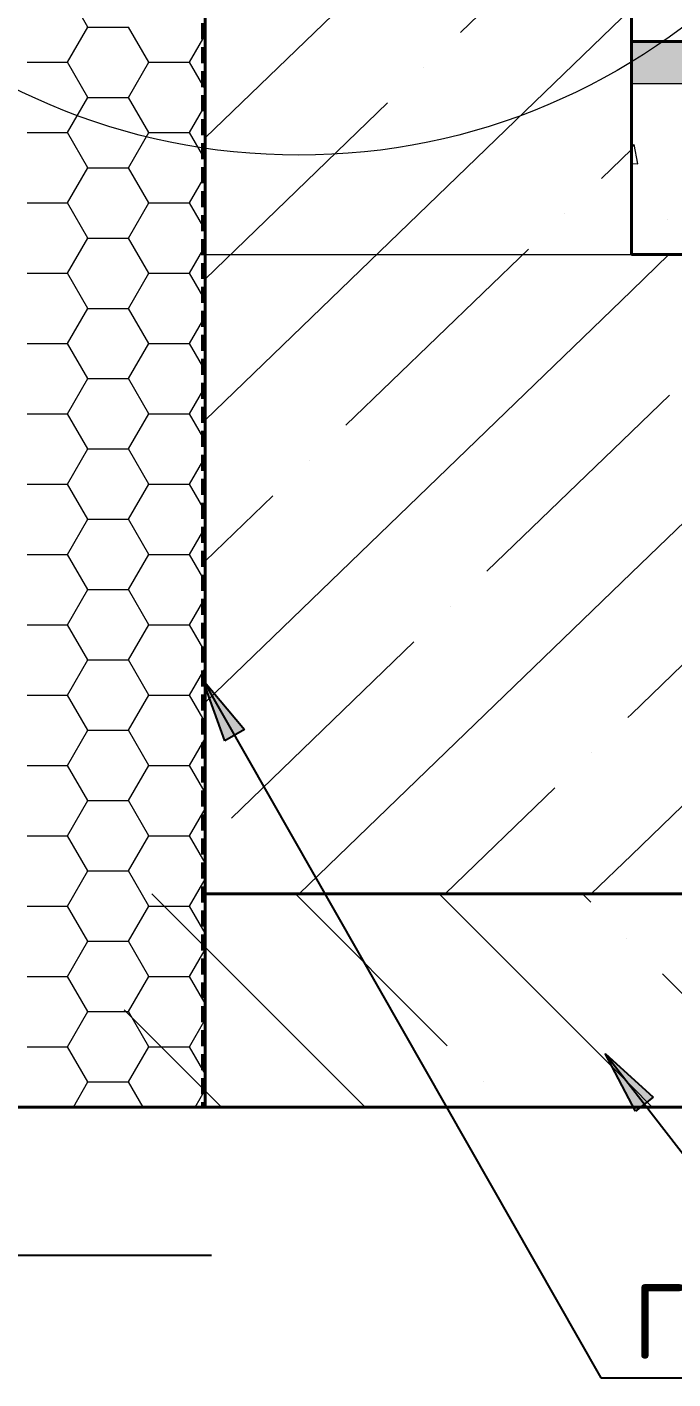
# Model space of a CAD drawing. Header units: millimetres. Extents: x -3689 to 2883575, y -702957 to -604547.
# Drawn here: x 2756550 to 2756854, y -676523 to -675889 of the extents above; entities that cross this region are included whole.
import ezdxf

# ---------------------------------------------------------------- set-up
doc = ezdxf.new("R2010")
doc.units = ezdxf.units.MM
doc.linetypes.add('DASHED2', pattern=[0.375, 0.25, -0.125])
for name, color, linetype, lineweight in [('_PP_Hatch', 9, 'Continuous', 9), ('_PP_Primary Line Continuous', 3, 'Continuous', 40), ('_Выноска', 7, 'Continuous', 15), ('Гидроизоляция монолита', 30, 'DASHED2', 50), ('Штрих Бетон неармированный', 7, 'Continuous', 15), ('Штрих Мин. Вата', 40, 'Continuous', 15)]:
    doc.layers.add(name, color=color, linetype=linetype, lineweight=lineweight)
doc.styles.add('GOST-2.304_Type-B', font='GOST_Common.ttf')
doc.linetypes.add('зигзаг', pattern='A,0.00254,-5.08,[131,ltypeshp.shx,S=5.08,R=0,X=-5.08,Y=0],-10.16,[131,ltypeshp.shx,S=5.08,R=180,X=5.08,Y=0],-5.08', length=20.32254)

msp = doc.modelspace()

# ---------------------------------------------------------------- hatches: boundary and pattern name
for points in [[(2756633.0086, -676194.7696), (2756652.46, -676218.2137), (2756643.2686, -676223.4526)], [(2756821.7261, -676370.22), (2756844.2892, -676390.6866), (2756835.9285, -676397.1694)]]:
    msp.add_hatch(color=7).paths.add_polyline_path(points, flags=0)
at = {"layer": '_Выноска'}
h = msp.add_hatch(color=7, dxfattribs=at)
h.dxf.hatch_style = 1
h.paths.add_polyline_path([(2756834.0086, -675895.2696), (2757290.5339, -675895.2696), (2757290.5339, -675915.2696), (2756834.0086, -675915.2696)])

# ---------------------------------------------------------------- linework, layer by layer
at = {"color": 7}
for p, q in [((2756633.0086, -676194.7696), (2756819.7252, -676522.355)), ((2756633.0086, -676194.7696), (2756652.46, -676218.2137)), ((2756643.2686, -676223.4526), (2756633.0086, -676194.7696)), ((2756652.46, -676218.2137), (2756643.2686, -676223.4526)), ((2756821.7261, -676370.22), (2756895.0235, -676464.7507)), ((2756821.7261, -676370.22), (2756844.2892, -676390.6866)), ((2756835.9285, -676397.1694), (2756821.7261, -676370.22)), ((2756844.2892, -676390.6866), (2756835.9285, -676397.1694)), ((2756297.4943, -676464.7507), (2756636.9791, -676464.7507)), ((2756819.7252, -676522.355), (2757169.9752, -676522.355)), ((2756819.7252, -676522.355), (2757293.0586, -676522.355))]:
    msp.add_line(p, q, dxfattribs=at)
at = {"layer": '_PP_Hatch', "color": 7, "ltscale": 10}
msp.add_line((2756634.0086, -675595.2696), (2756634.0086, -675995.2696), dxfattribs=at)
at = {"layer": '_PP_Hatch', "color": 7, "linetype": 'Continuous', "ltscale": 10}
for p, q in [((2756634.0086, -675940.5848), (2756834.0086, -675747.4471)), ((2756753.8156, -675891.0952), (2756834.0086, -675813.6537)), ((2756634.0086, -676072.9979), (2756834.0086, -675879.8602)), ((2756736.6864, -675907.6367), (2756736.6864, -675907.6367)), ((2756634.0086, -676006.7914), (2756719.5571, -675924.1783)), ((2756819.9818, -675959.6123), (2756834.0086, -675946.0667)), ((2756802.8526, -675976.1538), (2756802.8526, -675976.1538)), ((2756700.0769, -676075.4031), (2756785.7233, -675992.6954)), ((2756834.0086, -676012.2733), (2756851.6165, -675995.2696)), ((2756834.0086, -676144.6863), (2756988.7342, -675995.2696)), ((2756834.0086, -676277.0994), (2757125.852, -675995.2696)), ((2756634.0086, -676205.411), (2756834.0086, -676012.2733)), ((2756834.0086, -676078.4798), (2756851.8895, -676061.2125)), ((2756766.2431, -676143.9203), (2756834.0086, -676078.4798)), ((2756682.9476, -676091.9447), (2756682.9476, -676091.9447)), ((2756634.0086, -676139.2045), (2756665.8183, -676108.4862)), ((2756834.0086, -676210.8929), (2756918.0557, -676129.7296)), ((2756678.0751, -676295.2696), (2756834.0086, -676144.6863)), ((2756749.1138, -676160.4618), (2756749.1138, -676160.4618)), ((2756646.3381, -676259.7111), (2756731.9845, -676177.0034)), ((2756832.4093, -676212.4374), (2756834.0086, -676210.8929)), ((2756815.28, -676228.9789), (2756815.28, -676228.9789)), ((2756746.6341, -676295.2696), (2756798.1507, -676245.5205)), ((2756815.1929, -676295.2696), (2756834.0086, -676277.0994)), ((2756709.0603, -676395.2696), (2756609.0603, -676295.2696)), ((2756747.645, -676366.5024), (2756676.4122, -676295.2696)), ((2756834.0086, -676385.5141), (2756743.7641, -676295.2696)), ((2756814.9969, -676299.1505), (2756811.116, -676295.2696)), ((2756831.8349, -676315.9884), (2756831.8349, -676315.9884)), ((2756911.116, -676395.2696), (2756848.6729, -676332.8264)), ((2756641.7084, -676395.2696), (2756596.1032, -676349.6644)), ((2756764.483, -676383.3404), (2756764.483, -676383.3404)), ((2756843.7641, -676395.2696), (2756834.0086, -676385.5141))]:
    msp.add_line(p, q, dxfattribs=at)
at = {"layer": '_PP_Primary Line Continuous', "color": 7, "ltscale": 10}
for p, q in [((2756634.0086, -675595.2696), (2756634.0086, -675995.2696)), ((2756834.0086, -675995.2696), (2756834.0086, -675595.2696)), ((2756634.0086, -675859.2696), (2756634.0086, -676395.2696)), ((2756634.0086, -675995.2696), (2756634.0086, -675995.2696)), ((2756634.0086, -675995.2696), (2756634.0086, -676295.2696)), ((2757290.5339, -675995.2696), (2756834.0086, -675995.2696)), ((2756634.0086, -676295.2696), (2757290.5339, -676295.2696)), ((2756131.4019, -676395.2696), (2757290.5339, -676395.2696)), ((2756634.0086, -676395.2696), (2756131.4019, -676395.2696))]:
    msp.add_line(p, q, dxfattribs=at)
at = {"layer": '_PP_Primary Line Continuous', "color": 7}
for p, q in [((2756834.0086, -675995.2696), (2756834.0086, -675895.2696)), ((2756834.0086, -675895.2696), (2757290.5339, -675895.2696)), ((2757290.5339, -675995.2696), (2756834.0086, -675995.2696))]:
    msp.add_line(p, q, dxfattribs=at)
at = {"layer": '_Выноска', "color": 7}
for p, q in [((2756834.0086, -675895.2696), (2757290.5339, -675895.2696)), ((2756834.0086, -675915.2696), (2756834.0086, -675895.2696)), ((2757290.5339, -675915.2696), (2756834.0086, -675915.2696))]:
    msp.add_line(p, q, dxfattribs=at)
at = {"layer": '_Выноска', "color": 7, "linetype": 'зигзаг'}
msp.add_line((2756634.0086, -675995.2696), (2756834.0086, -675995.2696), dxfattribs=at)
at = {"layer": '_Выноска', "color": 7}
msp.add_circle((2756678.0617, -675648.6609), 300, dxfattribs=at)
at = {"layer": 'Гидроизоляция монолита', "color": 7, "ltscale": 30}
msp.add_line((2756633.0086, -675594.2696), (2756633.0086, -676395.2696), dxfattribs=at)
at = {"layer": 'Штрих Бетон неармированный', "color": 7, "linetype": 'Continuous'}
for p, q in [((2756834.0086, -675945.2574), (2756835.3269, -675943.6864)), ((2756836.9761, -675952.7677), (2756835.3021, -675943.6925)), ((2756834.0086, -675952.5013), (2756837.0008, -675952.7631)), ((2756850.8435, -675978.9638), (2756850.8435, -675978.9638))]:
    msp.add_line(p, q, dxfattribs=at)
at = {"layer": 'Штрих Мин. Вата', "color": 7, "linetype": 'Continuous'}
for p, q in [((2756579.0456, -675888.5532), (2756569.5206, -675872.0554)), ((2756569.5207, -675905.0509), (2756579.0457, -675888.5531)), ((2756579.0458, -675888.5532), (2756598.0958, -675888.5532)), ((2756607.6206, -675905.051), (2756598.0956, -675888.5532)), ((2756626.6707, -675905.0509), (2756634.0086, -675892.3413)), ((2756550.4708, -675905.051), (2756569.5208, -675905.051)), ((2756579.0456, -675921.5488), (2756569.5206, -675905.051)), ((2756598.0957, -675921.5487), (2756607.6207, -675905.0509)), ((2756607.6208, -675905.051), (2756626.6708, -675905.051)), ((2756634.0086, -675917.7608), (2756626.6706, -675905.051)), ((2756569.5207, -675938.0464), (2756579.0457, -675921.5487)), ((2756579.0458, -675921.5488), (2756598.0958, -675921.5488)), ((2756607.6206, -675938.0466), (2756598.0956, -675921.5488)), ((2756626.6707, -675938.0464), (2756634.0086, -675925.3368)), ((2756550.4708, -675938.0466), (2756569.5208, -675938.0466)), ((2756579.0456, -675954.5443), (2756569.5206, -675938.0466)), ((2756598.0957, -675954.5442), (2756607.6207, -675938.0464)), ((2756607.6208, -675938.0466), (2756626.6708, -675938.0466)), ((2756634.0086, -675950.7564), (2756626.6706, -675938.0466)), ((2756569.5207, -675971.042), (2756579.0457, -675954.5442)), ((2756579.0458, -675954.5444), (2756598.0958, -675954.5444)), ((2756607.6206, -675971.0421), (2756598.0956, -675954.5443)), ((2756626.6707, -675971.042), (2756634.0086, -675958.3324)), ((2756550.4708, -675971.0422), (2756569.5208, -675971.0422)), ((2756579.0456, -675987.5399), (2756569.5206, -675971.0421)), ((2756598.0957, -675987.5398), (2756607.6207, -675971.042)), ((2756607.6208, -675971.0422), (2756626.6708, -675971.0422)), ((2756634.0086, -675983.7519), (2756626.6706, -675971.0421)), ((2756569.5207, -676004.0376), (2756579.0457, -675987.5398)), ((2756579.0458, -675987.54), (2756598.0958, -675987.54)), ((2756607.6206, -676004.0377), (2756598.0956, -675987.5399)), ((2756626.6707, -676004.0376), (2756634.0086, -675991.328)), ((2756550.4708, -676004.0377), (2756569.5208, -676004.0377)), ((2756579.0456, -676020.5355), (2756569.5206, -676004.0377)), ((2756598.0957, -676020.5354), (2756607.6207, -676004.0376)), ((2756607.6208, -676004.0377), (2756626.6708, -676004.0377)), ((2756634.0086, -676016.7475), (2756626.6706, -676004.0377)), ((2756569.5207, -676037.0331), (2756579.0457, -676020.5354)), ((2756579.0458, -676020.5355), (2756598.0958, -676020.5355)), ((2756607.6206, -676037.0333), (2756598.0956, -676020.5355)), ((2756626.6707, -676037.0331), (2756634.0086, -676024.3235)), ((2756550.4708, -676037.0333), (2756569.5208, -676037.0333)), ((2756579.0456, -676053.531), (2756569.5206, -676037.0333)), ((2756598.0957, -676053.5309), (2756607.6207, -676037.0331)), ((2756607.6208, -676037.0333), (2756626.6708, -676037.0333)), ((2756634.0086, -676049.7431), (2756626.6706, -676037.0333)), ((2756569.5207, -676070.0287), (2756579.0457, -676053.5309)), ((2756579.0458, -676053.5311), (2756598.0958, -676053.5311)), ((2756607.6206, -676070.0288), (2756598.0956, -676053.531)), ((2756626.6707, -676070.0287), (2756634.0086, -676057.3191)), ((2756550.4708, -676070.0289), (2756569.5208, -676070.0289)), ((2756579.0456, -676086.5266), (2756569.5206, -676070.0288)), ((2756598.0957, -676086.5265), (2756607.6207, -676070.0287)), ((2756607.6208, -676070.0289), (2756626.6708, -676070.0289)), ((2756634.0086, -676082.7386), (2756626.6706, -676070.0288)), ((2756569.5207, -676103.0243), (2756579.0457, -676086.5265)), ((2756579.0458, -676086.5267), (2756598.0958, -676086.5267)), ((2756607.6206, -676103.0244), (2756598.0956, -676086.5266)), ((2756626.6707, -676103.0243), (2756634.0086, -676090.3147)), ((2756550.4708, -676103.0244), (2756569.5208, -676103.0244)), ((2756579.0456, -676119.5222), (2756569.5206, -676103.0244)), ((2756598.0957, -676119.5221), (2756607.6207, -676103.0243)), ((2756607.6208, -676103.0244), (2756626.6708, -676103.0244)), ((2756634.0086, -676115.7342), (2756626.6706, -676103.0244)), ((2756569.5207, -676136.0199), (2756579.0457, -676119.5221)), ((2756579.0458, -676119.5222), (2756598.0958, -676119.5222)), ((2756607.6206, -676136.02), (2756598.0956, -676119.5222)), ((2756626.6707, -676136.0199), (2756634.0086, -676123.3102)), ((2756550.4708, -676136.02), (2756569.5208, -676136.02)), ((2756579.0456, -676152.5178), (2756569.5206, -676136.02)), ((2756598.0957, -676152.5176), (2756607.6207, -676136.0199)), ((2756607.6208, -676136.02), (2756626.6708, -676136.02)), ((2756634.0086, -676148.7298), (2756626.6706, -676136.02)), ((2756569.5207, -676169.0154), (2756579.0457, -676152.5176)), ((2756579.0458, -676152.5178), (2756598.0958, -676152.5178)), ((2756607.6206, -676169.0155), (2756598.0956, -676152.5178)), ((2756626.6707, -676169.0154), (2756634.0086, -676156.3058)), ((2756550.4708, -676169.0156), (2756569.5208, -676169.0156)), ((2756579.0456, -676185.5133), (2756569.5206, -676169.0155)), ((2756598.0957, -676185.5132), (2756607.6207, -676169.0154)), ((2756607.6208, -676169.0156), (2756626.6708, -676169.0156)), ((2756634.0086, -676181.7253), (2756626.6706, -676169.0155)), ((2756569.5207, -676202.011), (2756579.0457, -676185.5132)), ((2756579.0458, -676185.5134), (2756598.0958, -676185.5134)), ((2756607.6206, -676202.0111), (2756598.0956, -676185.5133)), ((2756626.6707, -676202.011), (2756634.0086, -676189.3014)), ((2756550.4708, -676202.0111), (2756569.5208, -676202.0111)), ((2756579.0456, -676218.5089), (2756569.5206, -676202.0111)), ((2756598.0957, -676218.5088), (2756607.6207, -676202.011)), ((2756607.6208, -676202.0111), (2756626.6708, -676202.0111)), ((2756634.0086, -676214.7209), (2756626.6706, -676202.0111)), ((2756569.5207, -676235.0066), (2756579.0457, -676218.5088)), ((2756579.0458, -676218.5089), (2756598.0958, -676218.5089)), ((2756607.6206, -676235.0067), (2756598.0956, -676218.5089)), ((2756626.6707, -676235.0066), (2756634.0086, -676222.2969)), ((2756550.4708, -676235.0067), (2756569.5208, -676235.0067)), ((2756579.0456, -676251.5045), (2756569.5206, -676235.0067)), ((2756598.0957, -676251.5043), (2756607.6207, -676235.0066)), ((2756607.6208, -676235.0067), (2756626.6708, -676235.0067)), ((2756634.0086, -676247.7165), (2756626.6706, -676235.0067)), ((2756569.5207, -676268.0021), (2756579.0457, -676251.5043)), ((2756579.0458, -676251.5045), (2756598.0958, -676251.5045)), ((2756607.6206, -676268.0022), (2756598.0956, -676251.5045)), ((2756626.6707, -676268.0021), (2756634.0086, -676255.2925)), ((2756550.4708, -676268.0023), (2756569.5208, -676268.0023)), ((2756579.0456, -676284.5), (2756569.5206, -676268.0022)), ((2756598.0957, -676284.4999), (2756607.6207, -676268.0021)), ((2756607.6208, -676268.0023), (2756626.6708, -676268.0023)), ((2756634.0086, -676280.7121), (2756626.6706, -676268.0022)), ((2756569.5207, -676300.9977), (2756579.0457, -676284.4999)), ((2756579.0458, -676284.5001), (2756598.0958, -676284.5001)), ((2756607.6206, -676300.9978), (2756598.0956, -676284.5)), ((2756626.6707, -676300.9977), (2756634.0086, -676288.2881)), ((2756550.4708, -676300.9978), (2756569.5208, -676300.9978)), ((2756579.0456, -676317.4956), (2756569.5206, -676300.9978)), ((2756598.0957, -676317.4955), (2756607.6207, -676300.9977)), ((2756607.6208, -676300.9978), (2756626.6708, -676300.9978)), ((2756634.0086, -676313.7076), (2756626.6706, -676300.9978)), ((2756569.5207, -676333.9933), (2756579.0457, -676317.4955)), ((2756579.0458, -676317.4956), (2756598.0958, -676317.4956)), ((2756607.6206, -676333.9934), (2756598.0956, -676317.4956)), ((2756626.6707, -676333.9933), (2756634.0086, -676321.2836)), ((2756550.4708, -676333.9934), (2756569.5208, -676333.9934)), ((2756579.0456, -676350.4912), (2756569.5206, -676333.9934)), ((2756598.0957, -676350.491), (2756607.6207, -676333.9933)), ((2756607.6208, -676333.9934), (2756626.6708, -676333.9934)), ((2756634.0086, -676346.7032), (2756626.6706, -676333.9934)), ((2756569.5207, -676366.9888), (2756579.0457, -676350.491)), ((2756579.0458, -676350.4912), (2756598.0958, -676350.4912)), ((2756607.6206, -676366.9889), (2756598.0956, -676350.4912)), ((2756626.6707, -676366.9888), (2756634.0086, -676354.2792)), ((2756550.4708, -676366.989), (2756569.5208, -676366.989)), ((2756579.0456, -676383.4867), (2756569.5206, -676366.9889)), ((2756598.0957, -676383.4866), (2756607.6207, -676366.9888)), ((2756607.6208, -676366.989), (2756626.6708, -676366.989)), ((2756634.0086, -676379.6988), (2756626.6706, -676366.9889)), ((2756572.2429, -676395.2696), (2756579.0457, -676383.4866)), ((2756579.0458, -676383.4868), (2756598.0958, -676383.4868)), ((2756604.8985, -676395.2696), (2756598.0956, -676383.4867)), ((2756629.3929, -676395.2696), (2756634.0086, -676387.2748))]:
    msp.add_line(p, q, dxfattribs=at)

# ---------------------------------------------------------------- texts
at = {"color": 7, "style": 'GOST-2.304_Type-B'}
msp.add_text('Гидроизоляция', height=35, dxfattribs=at).set_placement((2756834.7252, -676513.355))

doc.saveas('drawing.dxf')
